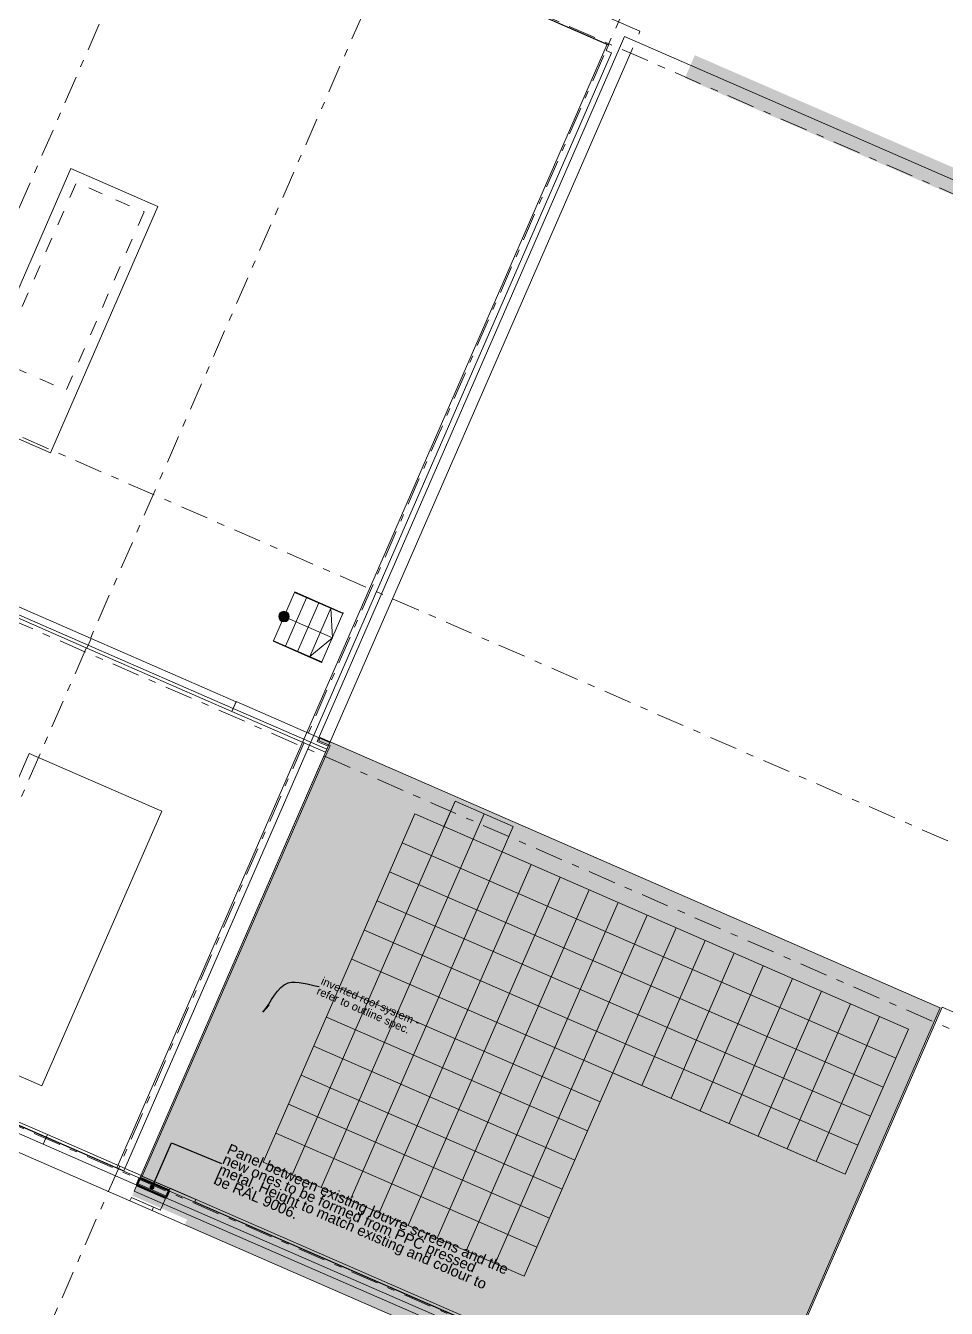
# Model space of a CAD drawing. Header units: millimetres. Extents: x -50172 to 145343, y -110728 to 25069.
# Drawn here: x 42660 to 60104, y -21697 to 2608 of the extents above; entities that cross this region are included whole.
import ezdxf
from ezdxf.enums import TextEntityAlignment as Align

# ---------------------------------------------------------------- set-up
doc = ezdxf.new("R2010")
doc.units = ezdxf.units.MM
doc.header["$MEASUREMENT"] = 0
doc.linetypes.add('Dashed', pattern=[564.444447, 282.222223, -282.222223])
doc.linetypes.add('Double Dashed', pattern=[1093.611073, 529.166651, -211.666656, 141.111112, -211.666656])
for name, color, linetype in [('A-15-MG_Structural_Grid', 7, 'Continuous'), ('A-20-M_Floor_Slab', 7, 'Continuous'), ('A-25-M_Wall_Ext', 7, 'Continuous'), ('A-25-M_Wall_Ext_Existing_HUB', 7, 'Continuous'), ('New_A-20-M_Floor_Slab', 7, 'Continuous'), ('New_A-25-M_Wall_Ext', 7, 'Continuous')]:
    doc.layers.add(name, color=color, linetype=linetype)
for name, color, linetype, lineweight, true_color in [('A-15-MG_Structural_Grid_Pen_No__163', 7, 'Continuous', 0, 0x750077), ('A-25-M_Wall_Ext_Pen_No__64', 7, 'Continuous', 20, 0x606060), ('New_A-20-M_Floor_Slab_Pen_No__255', 7, 'Continuous', 13, 0xe8e8e8), ('New_A-25-M_Wall_Ext_Pen_No__27', 7, 'Continuous', 50, 0x2a2a2a), ('New_A-25-M_Wall_Ext_Pen_No__64', 7, 'Continuous', 20, 0x606060), ('New_A-25-M_Wall_Ext_Pen_No__81', 7, 'Continuous', 20, 0x6a6a6a)]:
    doc.layers.add(name, color=color, linetype=linetype, lineweight=lineweight, true_color=true_color)
for name, color, linetype, lineweight in [('A-20-M_Floor_Slab_Pen_No__89', 8, 'Continuous', 20), ('A-20-M_Roof_Pen_No__1', 7, 'Continuous', 13), ('A-25-M_Wall_Ext_Existing_HUB_Pen_No__87', 8, 'Continuous', 20), ('A-25-M_Wall_Ext_Pen_No__99', 255, 'Continuous', 13), ('New_A-20-M_Roof_Pen_No__1', 7, 'Continuous', 13), ('New_A-20-M_Roof_Pen_No__2', 8, 'Continuous', 15), ('New_A-25-M_Wall_Ext_Pen_No__87', 8, 'Continuous', 20), ('New_A-25-M_Wall_Ext_Pen_No__99', 255, 'Continuous', 13), ('New_A-30-M_Stair_Pen_No__1', 7, 'Continuous', 13), ('New_A-30-M_Stair_Pen_No__2', 8, 'Continuous', 15), ('New_A-95-P_Drawing_Pen_No__1', 7, 'Continuous', 13), ('New_A-95-P_Drawing_Pen_No__85', 8, 'Continuous', 20), ('New_A-95-P_Text_Drain_Pen_No__1', 7, 'Continuous', 13), ('New_A-95-P_Text_Drain_Pen_No__85', 8, 'Continuous', 20)]:
    doc.layers.add(name, color=color, linetype=linetype, lineweight=lineweight)
doc.styles.add('GENERATED_STYLE_4', font='')
doc.styles.get('GENERATED_STYLE_4').set_extended_font_data('Swis721 BT')
doc.dimstyles.new('GENERATED_STYLE__3', dxfattribs={"dimtxt": 0.18, "dimasz": 182.4, "dimexe": 0.18, "dimexo": 0.0625, "dimgap": 0.09, "dimtad": 0, "dimtih": 1, "dimtoh": 1, "dimdec": 4, "dimzin": 0, "dimdsep": 46, "dimcen": 0.09, "dimadec": 0, "dimazin": 0, "dimtfac": 1, "dimtdec": 4, "dimtmove": 0, "dimatfit": 3, "dimldrblk": 'ARROWHEAD_5', "dimfxl": 1, "dimtolj": 1, "dimtzin": 0, "dimarcsym": 0})
doc.dimstyles.new('GENERATED_STYLE__4', dxfattribs={"dimtxt": 0.18, "dimasz": 182.4, "dimexe": 0.18, "dimexo": 0.0625, "dimgap": 0.09, "dimtad": 0, "dimtih": 1, "dimtoh": 1, "dimdec": 4, "dimzin": 0, "dimdsep": 46, "dimcen": 0.09, "dimadec": 0, "dimazin": 0, "dimtfac": 1, "dimtdec": 4, "dimtmove": 0, "dimatfit": 3, "dimldrblk": 'ARROWHEAD_11', "dimfxl": 1, "dimtolj": 1, "dimtzin": 0, "dimarcsym": 0})

# ---------------------------------------------------------------- blocks, each defined once
blk = doc.blocks.new('Wall_1_1', base_point=(45329, -19572))
at = {"layer": 'New_A-25-M_Wall_Ext_Pen_No__87', "linetype": 'Continuous', "flags": 128}
for points in [[(45329, -19572), (44779, -19333)], [(44663, -19597), (45213, -19837)], [(45258, -19734), (45318, -19596)], [(45318, -19596), (45324, -19584)], [(45324, -19584), (45329, -19572)], [(45213, -19837), (45215, -19833)], [(45215, -19833), (45251, -19750)], [(45251, -19750), (45254, -19745)], [(45254, -19745), (45258, -19734)]]:
    blk.add_lwpolyline(points, dxfattribs=at)
blk = doc.blocks.new('Slab_3_1', base_point=(4432, -1613))
at = {"layer": 'A-20-M_Floor_Slab_Pen_No__89', "linetype": 'Continuous', "flags": 128}
blk.add_lwpolyline([(4432, -1613), (7696, 5872), (7408, 6182), (17660, 15722), (18396, 14931), (19387, 17203), (53700, 2240), (53656, 2139), (53757, 2096), (44518, -19093), (12656, -5199), (14737, -426), (12206, 678), (10124, -4095), (12656, -5199)], close=True, dxfattribs=at)
blk = doc.blocks.new('Slab_5_1', base_point=(42727, -11182))
at = {"layer": 'A-20-M_Floor_Slab_Pen_No__89', "linetype": 'Continuous', "flags": 128}
blk.add_lwpolyline([(42727, -11182), (40457, -16388), (42968, -17483), (45238, -12277)], close=True, dxfattribs=at)
blk = doc.blocks.new('Slab_8_1', base_point=(44717, -19475))
at = {"layer": 'New_A-20-M_Floor_Slab_Pen_No__255', "linetype": 'Continuous', "flags": 128}
blk.add_lwpolyline([(44717, -19475), (56303, -24527), (60025, -15992), (65837, -18526), (68742, -19793), (74520, -6541), (54006, 2404), (53947, 2268), (48181, -10955), (48391, -11047)], close=True, dxfattribs=at)
blk = doc.blocks.new('Wall_2_1', base_point=(3808, -1858))
at = {"layer": 'A-25-M_Wall_Ext_Existing_HUB_Pen_No__87', "linetype": 'Continuous', "flags": 128}
for points in [[(44390, -19037), (4432, -1613)], [(10217, -4653), (44635, -19661)]]:
    blk.add_lwpolyline(points, dxfattribs=at)
blk = doc.blocks.new('Wall_3_1', base_point=(44635, -19661))
at = {"layer": 'A-25-M_Wall_Ext_Existing_HUB_Pen_No__87', "linetype": 'Continuous', "flags": 128}
for points in [[(54277, 2450), (54299, 2501)], [(53675, 2256), (44390, -19037)], [(44779, -19333), (54162, 2186)], [(44635, -19661), (44663, -19597)]]:
    blk.add_lwpolyline(points, dxfattribs=at)
blk = doc.blocks.new('Wall_4_1', base_point=(54299, 2501))
at = {"layer": 'A-25-M_Wall_Ext_Existing_HUB_Pen_No__87', "linetype": 'Continuous', "flags": 128}
for points in [[(54299, 2501), (19416, 17711)], [(19355, 17221), (53675, 2256)]]:
    blk.add_lwpolyline(points, dxfattribs=at)
blk = doc.blocks.new('Wall_35_1', base_point=(45316, -19602))
at = {"layer": 'New_A-25-M_Wall_Ext_Pen_No__81', "linetype": 'Continuous', "lineweight": 0, "true_color": 0x353535}
blk.add_hatch(color=250, dxfattribs=at).paths.add_polyline_path([(45376, -19464), (44826, -19224), (44766, -19362), (45316, -19602)])
at = {"layer": 'New_A-25-M_Wall_Ext_Pen_No__27', "linetype": 'Continuous', "flags": 128}
for points in [[(44826, -19224), (44766, -19362)], [(44766, -19362), (45316, -19602)], [(45376, -19464), (44826, -19224)], [(45316, -19602), (45376, -19464)]]:
    blk.add_lwpolyline(points, dxfattribs=at)
blk = doc.blocks.new('Vertical Gable Louver 19_3')
at = {"layer": 'A-25-M_Wall_Ext_Pen_No__64', "linetype": 'Continuous'}
for p, q in [((0, 0), (1935, 0)), ((0, -200.5), (0, 0)), ((1935, 0), (1935, -200.5)), ((0, -60), (1935, -60)), ((1935, -200.5), (0, -200.5))]:
    blk.add_line(p, q, dxfattribs=at)
blk = doc.blocks.new('Vertical Gable Louver 19')
at = {"layer": 'A-25-M_Wall_Ext_Pen_No__64', "linetype": 'Continuous'}
for p, q in [((0, 0), (3000, 0)), ((0, -200), (0, 0)), ((3000, 0), (3000, -200)), ((0, -60), (3000, -60)), ((3000, -200), (0, -200))]:
    blk.add_line(p, q, dxfattribs=at)
blk = doc.blocks.new('Vertical Gable Louver 19_5')
at = {"layer": 'New_A-25-M_Wall_Ext_Pen_No__64', "linetype": 'Continuous'}
for p, q in [((0, 0), (1935, 0)), ((0, -200.5), (0, 0)), ((1935, 0), (1935, -200.5)), ((0, -60), (1935, -60)), ((1935, -200.5), (0, -200.5))]:
    blk.add_line(p, q, dxfattribs=at)
blk = doc.blocks.new('Standard grid marker')
at = {"layer": 'A-15-MG_Structural_Grid_Pen_No__163', "linetype": 'Double Dashed'}
blk.add_line((1000, 0), (29726, 0), dxfattribs=at)
at = {"layer": 'A-15-MG_Structural_Grid_Pen_No__163', "style": 'GENERATED_STYLE_4'}
for tag, p in [('AC_MarkerText_1_0', (-500, 41)), ('AC_MarkerText_1_1', (31226, 41))]:
    blk.add_attdef(tag, text='', height=350, rotation=90, dxfattribs=at).set_placement(p, align=Align.MIDDLE_CENTER)
blk = doc.blocks.new('Standard grid marker_2')
at = {"layer": 'A-15-MG_Structural_Grid_Pen_No__163', "linetype": 'Double Dashed'}
blk.add_line((1909, 0), (86140, 0), dxfattribs=at)
at = {"layer": 'A-15-MG_Structural_Grid_Pen_No__163', "style": 'GENERATED_STYLE_4'}
for tag, p in [('AC_MarkerText_1_0', (-500, 952)), ('AC_MarkerText_1_1', (88549, 952))]:
    blk.add_attdef(tag, text='', height=350, rotation=360, dxfattribs=at).set_placement(p, align=Align.MIDDLE_CENTER)
blk = doc.blocks.new('Standard grid marker_3')
at = {"layer": 'A-15-MG_Structural_Grid_Pen_No__163', "linetype": 'Double Dashed'}
blk.add_line((1000, 0), (74255, 0), dxfattribs=at)
at = {"layer": 'A-15-MG_Structural_Grid_Pen_No__163', "style": 'GENERATED_STYLE_4'}
for tag, p in [('AC_MarkerText_1_0', (-500, 43)), ('AC_MarkerText_1_1', (75755, 43))]:
    blk.add_attdef(tag, text='', height=350, rotation=360, dxfattribs=at).set_placement(p, align=Align.MIDDLE_CENTER)
blk = doc.blocks.new('Vertical Gable Louver 19_10')
at = {"layer": 'New_A-25-M_Wall_Ext_Pen_No__64', "linetype": 'Continuous'}
for p, q in [((0, 0), (12013, 0)), ((0, -200), (0, 0)), ((12013, 0), (12013, -200)), ((0, -60), (12013, -60)), ((12013, -200), (0, -200))]:
    blk.add_line(p, q, dxfattribs=at)
blk = doc.blocks.new('ROOF STEP-OVER')
at = {"layer": 'New_A-30-M_Stair_Pen_No__2', "linetype": 'Continuous'}
blk.add_hatch(color=256, dxfattribs=at).paths.add_polyline_path([(100, 500, 1), (-100, 500, 1)])
at = {"layer": 'New_A-30-M_Stair_Pen_No__1', "linetype": 'Continuous'}
for p, q in [((0, 1010), (1000, 1010)), ((0, 1000), (0, 1010)), ((0, 1000), (1000, 1000)), ((0, 1000), (0, 0)), ((0, 1000), (0, 0)), ((250, 1000), (250, 0)), ((500, 1000), (500, 0)), ((750, 1000), (750, 0)), ((1000, 500), (750, 1000)), ((1000, 1010), (1000, 1000)), ((1000, 1000), (1000, 0)), ((1000, 1000), (1000, 0)), ((0, 500), (1000, 500)), ((1000, 500), (750, 0)), ((0, 0), (1000, 0)), ((0, -10), (0, 0)), ((1000, 0), (1000, -10)), ((0, -10), (1000, -10))]:
    blk.add_line(p, q, dxfattribs=at)
blk.add_circle((0, 500), 100, dxfattribs=at)
for p in [(1000, 1010), (1000, -10)]:
    blk.add_point(p, dxfattribs=at)
blk = doc.blocks.new('ARROWHEAD_5')
at = {"color": 0, "linetype": 'Continuous', "lineweight": 0}
blk.add_line((0, 0), (-1, 0), dxfattribs=at)
blk.add_solid([(-1, 0.2679), (0, 0), (-1, -0.2679), (-1, 0.2679)], dxfattribs=at)
blk = doc.blocks.new('ARROWHEAD_11')
at = {"color": 0, "linetype": 'Continuous', "lineweight": 0}
blk.add_line((0, 0), (-1, 0), dxfattribs=at)
at = {"color": 0, "linetype": 'Continuous', "lineweight": 0, "const_width": 0.25, "flags": 128}
blk.add_lwpolyline([(-0.125, 0, 1), (0.125, 0, 1)], format="xyb", close=True, dxfattribs=at)

msp = doc.modelspace()

# ---------------------------------------------------------------- hatches: boundary and pattern name
at = {"layer": 'A-25-M_Wall_Ext_Pen_No__99', "linetype": 'Continuous'}
msp.add_hatch(color=256, dxfattribs=at).paths.add_polyline_path([(45883.9, -19636.6), (45719.8, -20014.1), (44679, -19561.4), (44843.1, -19183.9)])
at = {"layer": 'New_A-20-M_Roof_Pen_No__2', "linetype": 'Continuous'}
h = msp.add_hatch(dxfattribs=at)
h.set_pattern_fill('Lightweight_Concrete_0001', color=256, style=0, pattern_type=2)
h.set_pattern_definition([(66.4404, (56400.6, -24303.5), (-714.454, 311.537), [48.75, -401.25]), (66.4404, (56133.3, -23941.5), (-714.454, 311.537), [48.75, -401.25]), (126.4404, (56400.6, -24303.5), (627.026, 462.967), [48.75, -401.25]), (126.4404, (56580.46, -23891), (627.026, 462.967), [48.75, -401.25]), (186.4404, (56420.1, -24258.8), (-87.428, 774.504), [48.75, -401.25]), (186.4404, (56599.94, -23846.3), (-87.428, 774.504), [48.75, -401.25]), (66.4404, (56331.84, -24273.5), (-137.4967, 59.9554), [0, -150, 0, -225]), (111.4404, (56361.82, -24204.76), (139.6197, 54.83), [0, -112.5, 0, -187.5])])
h.paths.add_polyline_path([(44868.4, -19193.9), (48426.7, -11033.6), (48215.8, -10941.6), (48241.6, -10882.6), (48427.9, -10963.9), (59989.8, -16005.4), (56386.8, -24268.3), (45865, -19680.3), (45883.9, -19636.6)])
h = msp.add_hatch(dxfattribs=at)
h.set_pattern_fill('Grid_60x60_0001', color=256, style=0, pattern_type=2)
h.set_pattern_definition([(336.4404, (50346.5, -13118.9), (239.822, 549.987), []), (66.4404, (50346.5, -13118.9), (-549.987, 239.822), [])])
h.paths.add_polyline_path([(50036.3, -12329.1), (50586.3, -12568.9), (50796.1, -12087.7), (51896.2, -12567.4), (51686.4, -13048.6), (59385.9, -16406), (58186.8, -19155.9), (53786.9, -17237.3), (52108.2, -21087.2), (47158.5, -18928.9)])
at = {"layer": 'New_A-25-M_Wall_Ext_Pen_No__99', "linetype": 'Continuous'}
msp.add_hatch(color=256, dxfattribs=at).paths.add_polyline_path([(55151.1, 1615.1), (55339.5, 2048.2), (74496.5, -6283.9), (74496.6, -6283.4), (74931.6, -6473.1), (74734, -6927.6), (74733.6, -6927.4), (65438.3, -28244.4), (65259.5, -28654.4), (64824.5, -28464.7), (45675.5, -20114.7), (45883.9, -19636.6), (64990.4, -27968), (74255.8, -6719.5)])

# ---------------------------------------------------------------- linework, layer by layer
at = {"layer": 'A-20-M_Roof_Pen_No__1', "linetype": 'Continuous', "flags": 128}
msp.add_lwpolyline([(45165.9, -819.1), (43515.9, -99.7), (41962.1, -3663.1), (40862.1, -3183.5), (42415.9, 380), (40766, 1099.4), (38731, -3567.4), (43130.9, -5486)], close=True, dxfattribs=at)
at = {"layer": 'A-20-M_Roof_Pen_No__1', "linetype": 'Dashed', "flags": 128}
msp.add_lwpolyline([(44902.6, -922.5), (43428.7, -4302.7), (42145.4, -3743.1), (43619.3, -362.9)], close=True, dxfattribs=at)
at = {"layer": 'New_A-20-M_Roof_Pen_No__1', "linetype": 'Continuous', "flags": 128}
for points in [[(44868.4, -19193.9), (48426.7, -11033.6), (48215.8, -10941.6), (48241.6, -10882.6), (48427.9, -10963.9), (59989.8, -16005.4), (56386.8, -24268.3), (45865, -19680.3), (45883.9, -19636.6)], [(50036.3, -12329.1), (50586.3, -12568.9), (50796.1, -12087.7), (51896.2, -12567.4), (51686.4, -13048.6), (59385.9, -16406), (58186.8, -19155.9), (53786.9, -17237.3), (52108.2, -21087.2), (47158.5, -18928.9)]]:
    msp.add_lwpolyline(points, close=True, dxfattribs=at)
at = {"layer": 'New_A-20-M_Roof_Pen_No__2', "linetype": 'Continuous'}
for p, q in [((44843.1, -19183.9), (45883.9, -19636.6)), ((44635.4, -19661.2), (65259.9, -28654.5)), ((44663.8, -19597.2), (45085.4, -19781.1)), ((45883.9, -19636.6), (45865, -19680.3)), ((45865, -19680.3), (56411.3, -24279)), ((45085.4, -19781.1), (45057.2, -19845.1))]:
    msp.add_line(p, q, dxfattribs=at)

# ---------------------------------------------------------------- block references
at = {"layer": 'A-15-MG_Structural_Grid', "color": 8, "linetype": 'Continuous', "lineweight": 15, "zscale": 1000}
for name, p, rotation in [('Standard grid marker_2', (8103.9, 22153.2), 336.440411583993), ('Standard grid marker_3', (3595.3, 11813.5), 336.440411583993), ('Standard grid marker_3', (2296.2, 8834.4), 336.440411583993), ('Standard grid marker', (46639.1, 8563.8), 246.440411583993), ('Standard grid marker', (50764, 6765.2), 246.440411583993), ('Standard grid marker', (54888.9, 4966.5), 246.440411583993), ('Standard grid marker_3', (-1201.2, 813.7), 336.440411583993)]:
    msp.add_blockref(name, p, dxfattribs=dict(at, rotation=rotation))
at = {"layer": 'A-20-M_Floor_Slab', "color": 8, "linetype": 'Continuous', "lineweight": 20}
for name, p in [('Slab_3_1', (4432, -1613.4)), ('Slab_5_1', (42726.6, -11182.2))]:
    msp.add_blockref(name, p, dxfattribs=at)
at = {"layer": 'A-25-M_Wall_Ext', "color": 251, "linetype": 'Continuous', "lineweight": 20, "true_color": 0x606060, "xscale": -1, "zscale": 1000, "rotation": 156.4404115839931}
for p in [(41069.5, -7986.7), (43819.5, -9185.8)]:
    msp.add_blockref('Vertical Gable Louver 19', p, dxfattribs=at)
at = {"layer": 'A-25-M_Wall_Ext', "color": 251, "linetype": 'Continuous', "lineweight": 20, "true_color": 0x606060, "zscale": 1000, "rotation": 336.4404115839932}
for name, p in [('Vertical Gable Louver 19', (40322.5, -17205.4)), ('Vertical Gable Louver 19_3', (43072.5, -18404.5))]:
    msp.add_blockref(name, p, dxfattribs=at)
at = {"layer": 'A-25-M_Wall_Ext_Existing_HUB', "color": 250, "lineweight": 50, "true_color": 0x2a2a2a}
for name, p in [('Wall_4_1', (54299.1, 2500.7)), ('Wall_3_1', (44635.4, -19661.2)), ('Wall_2_1', (3808.1, -1858.5))]:
    msp.add_blockref(name, p, dxfattribs=at)
at = {"layer": 'New_A-20-M_Floor_Slab', "color": 254, "linetype": 'Continuous', "lineweight": 13, "true_color": 0xe8e8e8}
msp.add_blockref('Slab_8_1', (44716.7, -19474.9), dxfattribs=at)
at = {"layer": 'New_A-25-M_Wall_Ext', "color": 251, "linetype": 'Continuous', "lineweight": 20, "true_color": 0x606060, "xscale": -1, "zscale": 1000, "rotation": 156.4404115839931}
msp.add_blockref('Vertical Gable Louver 19_5', (46569.4, -10384.9), dxfattribs=at)
at = {"layer": 'New_A-25-M_Wall_Ext', "color": 250, "lineweight": 50, "true_color": 0x2a2a2a}
for name, p in [('Wall_1_1', (45328.7, -19572.4)), ('Wall_35_1', (45316, -19601.5))]:
    msp.add_blockref(name, p, dxfattribs=at)
at = {"layer": 'New_A-25-M_Wall_Ext', "color": 251, "linetype": 'Continuous', "lineweight": 20, "true_color": 0x606060, "zscale": 1000, "rotation": 336.4404115839932}
msp.add_blockref('Vertical Gable Louver 19_10', (45396.2, -19417.7), dxfattribs=at)
at = {"layer": 'New_A-30-M_Stair_Pen_No__1', "linetype": 'Continuous', "zscale": 1000, "rotation": 336.4404115839982}
msp.add_blockref('ROOF STEP-OVER', (47354.2, -9048), dxfattribs=at)

# ---------------------------------------------------------------- texts
at = {"layer": 'New_A-95-P_Drawing_Pen_No__1', "linetype": 'Continuous', "insert": (46368.9, -18952.3), "char_height": 200, "width": 5832.417, "attachment_point": 4, "rotation": 336.44041, "line_spacing_factor": 0.630417, "style": 'GENERATED_STYLE_4'}
msp.add_mtext('\\A1;{\\fSwis721 BT|b0|i0|c0|p34;Panel between existing louvre screens and the new ones to be formed from PPC pressed metal. Height to match existing and colour to be RAL 9006.  }', dxfattribs=at)
at = {"layer": 'New_A-95-P_Text_Drain_Pen_No__1', "linetype": 'Continuous', "insert": (48221, -15596.1), "char_height": 150, "width": 2027.948, "attachment_point": 4, "rotation": 336.44041, "line_spacing_factor": 0.820688, "style": 'GENERATED_STYLE_4'}
msp.add_mtext('\\A1;{\\fSwis721 BT|b0|i0|c0|p34;inverted roof system - refer to outline spec.}', dxfattribs=at)

# ---------------------------------------------------------------- leaders
at = {"layer": 'New_A-95-P_Drawing_Pen_No__85', "linetype": 'Continuous', "annotation_type": 0, "has_hookline": 1, "hookline_direction": 0, "text_width": 5695.2, "horizontal_direction": (0.916645, -0.399703, 0)}
msp.add_leader([(45055.2, -19402.2), (45421, -18563.4), (46368.8, -18952.3)], dimstyle='GENERATED_STYLE__4', dxfattribs=at)
at = {"layer": 'New_A-95-P_Text_Drain_Pen_No__85', "linetype": 'Continuous', "path_type": 1, "annotation_type": 0, "has_hookline": 1, "hookline_direction": 0, "text_width": 1800, "horizontal_direction": (0.916645, -0.399703, 0)}
msp.add_leader([(47153.4, -16088.3), (47632.4, -15529.8), (48220.9, -15596)], dimstyle='GENERATED_STYLE__3', dxfattribs=at)

doc.saveas('drawing.dxf')
